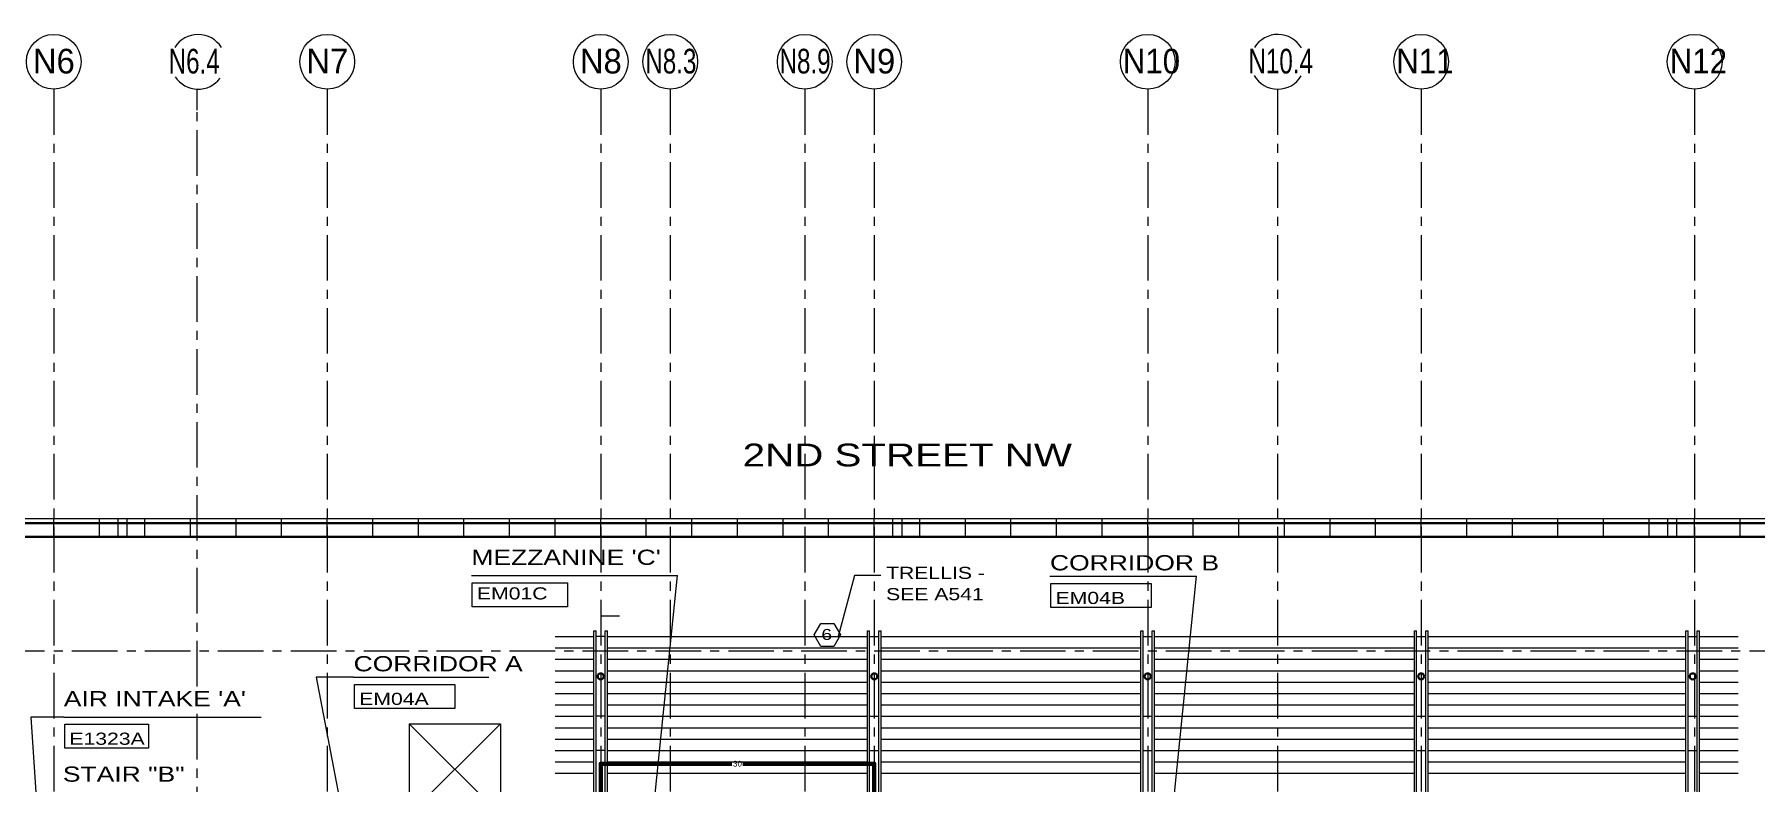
# Model space of a CAD drawing. Header units: inches. Extents: x -35176 to 0, y -3216 to 2257.
# Drawn here: x -23606 to -21341, y 1201 to 2185 of the extents above; entities that cross this region are included whole.
import ezdxf
from ezdxf.enums import TextEntityAlignment as Align

# ---------------------------------------------------------------- set-up
doc = ezdxf.new("R2010")
doc.units = ezdxf.units.IN
doc.header["$LTSCALE"] = 48
doc.header["$MEASUREMENT"] = 0
doc.linetypes.add('A114$0$CENTER', pattern=[2, 1.25, -0.25, 0.25, -0.25])
for name, color, linetype in [('0 @ 48', 7, 'Continuous'), ('0 @ 96', 7, 'Continuous'), ('A114$0$A-ANNO-TEXT', 8, 'Continuous'), ('A114$0$A-AREA-IDEN', 8, 'Continuous'), ('A114$0$A-GRID-1DP0-15', 8, 'Continuous'), ('A114$0$A-GRID-GRDP0-15', 8, 'Continuous'), ('A114$0$A-roof cope', 8, 'Continuous'), ('A114$0$A-TRELLIS-FRAME-13-14_floor', 8, 'Continuous'), ('A114$0$A-TRELLIS-FRAME-15th_plan', 8, 'Continuous'), ('A114$0$C-PROP', 8, 'Continuous'), ('A114$0$Items below', 8, 'Continuous'), ('A114$0$Level 37', 8, 'Continuous'), ('A114$0$tower crane', 8, 'Continuous'), ('A114$0$trellis', 8, 'Continuous'), ('A614$0$A-ANNO-REVS-BULL', 8, 'Continuous'), ('E-FIRE', 234, 'Continuous'), ('XREF', 7, 'Continuous')]:
    doc.layers.add(name, color=color, linetype=linetype)
doc.layers.add('E-Fire-Covr', color=240, linetype='Continuous', lineweight=70, plot=False)
doc.styles.add('A114$0$Arial', font='arial.ttf', dxfattribs={"height": 0.076839})
doc.styles.add('A114$0$style-Arial', font='arial.ttf')
doc.styles.add('A614$0$style-Arial', font='arial.ttf')
doc.styles.add('MAMEP ANNO', font='arial.ttf', dxfattribs={"height": 0.101562})

# ---------------------------------------------------------------- blocks, each defined once
blk = doc.blocks.new('A114')
at = {"layer": 'A114$0$A-ANNO-TEXT', "lineweight": 0, "flags": 128}
blk.add_lwpolyline([(-22492.2602, 1473.2267), (-22526.8075, 1473.2267), (-22548.4558, 1392.9901)], dxfattribs=at)
at = {"layer": 'A114$0$A-AREA-IDEN', "lineweight": 13}
for p, q in [((-23031.3363, 1473.0978), (-22773.8059, 1473.0978)), ((-22269.6762, 1472.2485), (-22091.5394, 1472.2485)), ((-23186.2902, 1339.4067), (-23008.1534, 1339.4067)), ((-23567.8238, 1286.9936, 0), (-23307.8239, 1286.9936, 0))]:
    blk.add_line(p, q, dxfattribs=at)
at = {"layer": 'A114$0$A-AREA-IDEN', "lineweight": 0}
for p, q in [((-22827.0435, 813.4221), (-22760.1274, 1473.0978)), ((-22773.8059, 1473.0978), (-22760.1274, 1473.0978)), ((-22119.1599, 1053.7276), (-22076.706, 1472.2485)), ((-22091.5394, 1472.2485), (-22076.706, 1472.2485))]:
    blk.add_line(p, q, dxfattribs=at)
at = {"layer": 'A114$0$A-AREA-IDEN', "lineweight": 0, "flags": 128}
blk.add_lwpolyline([(-23186.2902, 1339.4067), (-23235.3884, 1339.4067), (-23180.8203, 1052.5095)], dxfattribs=at)
at = {"layer": 'A114$0$A-AREA-IDEN', "lineweight": 0, "elevation": 0, "flags": 128}
blk.add_lwpolyline([(-23567.8238, 1286.9936), (-23611.1998, 1286.9936), (-23596.6971, 1069.2788)], dxfattribs=at)
at = {"layer": 'A114$0$A-AREA-IDEN', "lineweight": 13}
for points in [[(-23030.1365, 1463.5811), (-22904.7001, 1463.5811), (-22904.7001, 1432.0516), (-23030.1365, 1432.0516)], [(-22268.4764, 1462.7318), (-22136.6, 1462.7318), (-22136.6, 1431.2023), (-22268.4764, 1431.2023)], [(-23185.0904, 1329.89), (-23053.2141, 1329.89), (-23053.2141, 1298.3604), (-23185.0904, 1298.3604)], [(-23566.624, 1277.4768, 0), (-23456.1759, 1277.4768, 0), (-23456.1759, 1245.9473, 0), (-23566.624, 1245.9473, 0)]]:
    blk.add_3dface(points, dxfattribs=at)
at = {"layer": 'A114$0$A-GRID-1DP0-15', "lineweight": 13}
for centre in [(-23581.0236, 2149.2362), (-23221.0236, 2149.2362), (-22861.0236, 2149.2362), (-22501.0236, 2149.2362), (-22141.0236, 2149.2362), (-21781.0236, 2149.2362), (-21421.0236, 2149.2362)]:
    blk.add_circle(centre, 36, dxfattribs=at)
for centre, start, end in [((-23390.9935, 2149.2212), 31.6457302, 148.2917647), ((-21969.7355, 2149.2351), 30.37, 148.3736838), ((-21969.7355, 2149.2351), 210.2525937, 328.862071), ((-23390.9935, 2149.2212), 213.5133166, 323.1751903)]:
    blk.add_arc(centre, 36, start, end, dxfattribs=at)
at = {"layer": 'A114$0$A-GRID-GRDP0-15', "linetype": 'A114$0$CENTER', "lineweight": 0}
for p, q in [((-23581.0236, 2113.2362), (-23581.0236, -676.9052)), ((-23392.0337, 367.1574), (-23392.0337, 2113.2362)), ((-23392.0337, 2085.6066), (-23392.0337, 2113.2362)), ((-23221.0236, 2113.2362), (-23221.0236, -676.9055)), ((-22861.0236, 2113.2362), (-22861.0236, -797.9051)), ((-22769.5278, 2113.2362), (-22769.5278, 1016.1072)), ((-22592.5194, 2113.2362), (-22592.5194, 1016.1072)), ((-22501.0236, 2113.2362), (-22501.0236, -676.9042)), ((-22141.0236, 2113.2362), (-22141.0236, -676.9042)), ((-21970.0136, 2113.2362), (-21970.0136, 382.209)), ((-21781.0236, 2113.2362), (-21781.0236, -676.9042)), ((-21421.0236, 2113.2362), (-21421.0236, -676.9042)), ((-23941.0236, 1374.095), (-20364.9322, 1374.095))]:
    blk.add_line(p, q, dxfattribs=at)
at = {"layer": 'A114$0$A-GRID-GRDP0-15', "lineweight": 13}
for centre in [(-22769.5278, 2149.2362), (-22592.5194, 2149.2362)]:
    blk.add_circle(centre, 36, dxfattribs=at)
at = {"layer": 'A114$0$A-roof cope', "lineweight": 13}
for p, q in [((-23887.0236, 1548.0949, 0), (-21055.0236, 1548.0949, 0)), ((-23496.773, 1548.0949, 0), (-23496.773, 1524.0949, 0)), ((-23484.773, 1548.0949, 0), (-23484.773, 1524.0949, 0)), ((-22476.773, 1548.0949, 0), (-22476.773, 1524.0949, 0)), ((-22464.773, 1548.0949, 0), (-22464.773, 1524.0949, 0)), ((-21456.773, 1548.0949, 0), (-21456.773, 1524.0949, 0)), ((-21444.773, 1548.0949, 0), (-21444.773, 1524.0949, 0))]:
    blk.add_line(p, q, dxfattribs=at)
at = {"layer": 'A114$0$A-roof cope', "lineweight": 0}
for p, q in [((-23581.0242, 1524.0949, 0), (-23581.0242, 1548.0949, 0)), ((-23521.0242, 1524.0949, 0), (-23521.0242, 1548.0949, 0)), ((-23461.0242, 1524.0949, 0), (-23461.0242, 1548.0949, 0)), ((-23401.0242, 1524.0949, 0), (-23401.0242, 1548.0949, 0)), ((-23341.0242, 1524.0949, 0), (-23341.0242, 1548.0949, 0)), ((-23281.0242, 1524.0949, 0), (-23281.0242, 1548.0949, 0)), ((-23221.0242, 1524.0949, 0), (-23221.0242, 1548.0949, 0)), ((-23161.0242, 1524.0949, 0), (-23161.0242, 1548.0949, 0)), ((-23101.0242, 1524.0949, 0), (-23101.0242, 1548.0949, 0)), ((-23041.0242, 1524.0949, 0), (-23041.0242, 1548.0949, 0)), ((-22981.0242, 1524.0949, 0), (-22981.0242, 1548.0949, 0)), ((-22921.0242, 1524.0949, 0), (-22921.0242, 1548.0949, 0)), ((-22861.0242, 1524.0949, 0), (-22861.0242, 1548.0949, 0)), ((-22801.0242, 1524.0949, 0), (-22801.0242, 1548.0949, 0)), ((-22741.0242, 1524.0949, 0), (-22741.0242, 1548.0949, 0)), ((-22681.0242, 1524.0949, 0), (-22681.0242, 1548.0949, 0)), ((-22621.0242, 1524.0949, 0), (-22621.0242, 1548.0949, 0)), ((-22561.0242, 1524.0949, 0), (-22561.0242, 1548.0949, 0)), ((-22501.0242, 1524.0949, 0), (-22501.0242, 1548.0949, 0)), ((-22441.0242, 1524.0949, 0), (-22441.0242, 1548.0949, 0)), ((-22381.0242, 1524.0949, 0), (-22381.0242, 1548.0949, 0)), ((-22321.0242, 1524.0949, 0), (-22321.0242, 1548.0949, 0)), ((-22261.0242, 1524.0949, 0), (-22261.0242, 1548.0949, 0)), ((-22201.0242, 1524.0949, 0), (-22201.0242, 1548.0949, 0)), ((-22141.0242, 1524.0949, 0), (-22141.0242, 1548.0949, 0)), ((-22081.0242, 1524.0949, 0), (-22081.0242, 1548.0949, 0)), ((-22021.0242, 1524.0949, 0), (-22021.0242, 1548.0949, 0)), ((-21961.0242, 1524.0949, 0), (-21961.0242, 1548.0949, 0)), ((-21901.0242, 1524.0949, 0), (-21901.0242, 1548.0949, 0)), ((-21841.0242, 1524.0949, 0), (-21841.0242, 1548.0949, 0)), ((-21781.0242, 1524.0949, 0), (-21781.0242, 1548.0949, 0)), ((-21721.0242, 1524.0949, 0), (-21721.0242, 1548.0949, 0)), ((-21661.0242, 1524.0949, 0), (-21661.0242, 1548.0949, 0)), ((-21601.0242, 1524.0949, 0), (-21601.0242, 1548.0949, 0)), ((-21541.0242, 1524.0949, 0), (-21541.0242, 1548.0949, 0)), ((-21481.0242, 1524.0949, 0), (-21481.0242, 1548.0949, 0)), ((-21421.0242, 1524.0949, 0), (-21421.0242, 1548.0949, 0)), ((-21361.0242, 1524.0949, 0), (-21361.0242, 1548.0949, 0))]:
    blk.add_line(p, q, dxfattribs=at)
at = {"layer": 'A114$0$A-roof cope', "lineweight": 40}
blk.add_line((-23863.0236, 1524.0949, 0), (-21079.0236, 1524.0949, 0), dxfattribs=at)
at = {"layer": 'A114$0$A-TRELLIS-FRAME-13-14_floor', "lineweight": 0}
for p, q in [((-22921.0197, 1392.9901, 0), (-22870.0197, 1392.9901, 0)), ((-22855.0197, 1392.9901, 0), (-22867.0197, 1392.9901, 0)), ((-22852.0197, 1392.9901, 0), (-22510.0197, 1392.9901, 0)), ((-22507.0197, 1392.9901, 0), (-22495.0197, 1392.9901, 0)), ((-22492.0197, 1392.9901, 0), (-22150.0197, 1392.9901, 0)), ((-22147.0197, 1392.9901, 0), (-22135.0197, 1392.9901, 0)), ((-22132.0197, 1392.9901, 0), (-21790.0197, 1392.9901, 0)), ((-21787.0197, 1392.9901, 0), (-21775.0197, 1392.9901, 0)), ((-21772.0197, 1392.9901, 0), (-21432.535, 1392.9901, 0)), ((-21429.535, 1392.9901, 0), (-21417.535, 1392.9901, 0)), ((-21414.535, 1392.9901, 0), (-21363.5353, 1392.9901, 0)), ((-22921.0197, 1377.9901, 0), (-22870.0197, 1377.9901, 0)), ((-22921.0197, 1362.9901, 0), (-22870.0197, 1362.9901, 0)), ((-22852.0197, 1377.9901, 0), (-22510.0197, 1377.9901, 0)), ((-22852.0197, 1362.9901, 0), (-22510.0197, 1362.9901, 0)), ((-22492.0197, 1377.9901, 0), (-22150.0197, 1377.9901, 0)), ((-22492.0197, 1362.9901, 0), (-22150.0197, 1362.9901, 0)), ((-22132.0197, 1377.9901, 0), (-21790.0197, 1377.9901, 0)), ((-22132.0197, 1362.9901, 0), (-21790.0197, 1362.9901, 0)), ((-21772.0197, 1377.9901, 0), (-21432.535, 1377.9901, 0)), ((-21772.0197, 1362.9901, 0), (-21432.535, 1362.9901, 0)), ((-21414.535, 1377.9901, 0), (-21363.5353, 1377.9901, 0)), ((-21414.535, 1362.9901, 0), (-21363.5353, 1362.9901, 0)), ((-22921.0197, 1347.9901, 0), (-22870.0197, 1347.9901, 0)), ((-22852.0197, 1347.9901, 0), (-22510.0197, 1347.9901, 0)), ((-22492.0197, 1347.9901, 0), (-22150.0197, 1347.9901, 0)), ((-22132.0197, 1347.9901, 0), (-21790.0197, 1347.9901, 0)), ((-21772.0197, 1347.9901, 0), (-21432.535, 1347.9901, 0)), ((-21414.535, 1347.9901, 0), (-21363.5353, 1347.9901, 0)), ((-22921.0197, 1332.9901, 0), (-22870.0197, 1332.9901, 0)), ((-22921.0197, 1317.9901, 0), (-22870.0197, 1317.9901, 0)), ((-22852.0197, 1332.9901, 0), (-22510.0197, 1332.9901, 0)), ((-22852.0197, 1317.9901, 0), (-22510.0197, 1317.9901, 0)), ((-22492.0197, 1332.9901, 0), (-22150.0197, 1332.9901, 0)), ((-22492.0197, 1317.9901, 0), (-22150.0197, 1317.9901, 0)), ((-22132.0197, 1332.9901, 0), (-21790.0197, 1332.9901, 0)), ((-22132.0197, 1317.9901, 0), (-21790.0197, 1317.9901, 0)), ((-21772.0197, 1332.9901, 0), (-21432.535, 1332.9901, 0)), ((-21772.0197, 1317.9901, 0), (-21432.535, 1317.9901, 0)), ((-21414.535, 1332.9901, 0), (-21363.5353, 1332.9901, 0)), ((-21414.535, 1317.9901, 0), (-21363.5353, 1317.9901, 0)), ((-22921.0197, 1302.9901, 0), (-22870.0197, 1302.9901, 0)), ((-22852.0197, 1302.9901, 0), (-22510.0197, 1302.9901, 0)), ((-22492.0197, 1302.9901, 0), (-22150.0197, 1302.9901, 0)), ((-22132.0197, 1302.9901, 0), (-21790.0197, 1302.9901, 0)), ((-21772.0197, 1302.9901, 0), (-21432.535, 1302.9901, 0)), ((-21414.535, 1302.9901, 0), (-21363.5353, 1302.9901, 0)), ((-22921.0197, 1287.9901, 0), (-22870.0197, 1287.9901, 0)), ((-22921.0197, 1272.9901, 0), (-22870.0197, 1272.9901, 0)), ((-22855.0197, 1287.9901, 0), (-22867.0197, 1287.9901, 0)), ((-22852.0197, 1287.9901, 0), (-22510.0197, 1287.9901, 0)), ((-22852.0197, 1272.9901, 0), (-22510.0197, 1272.9901, 0)), ((-22507.0197, 1287.9901, 0), (-22495.0197, 1287.9901, 0)), ((-22492.0197, 1287.9901, 0), (-22150.0197, 1287.9901, 0)), ((-22492.0197, 1272.9901, 0), (-22150.0197, 1272.9901, 0)), ((-22147.0197, 1287.9901, 0), (-22135.0197, 1287.9901, 0)), ((-22132.0197, 1287.9901, 0), (-21790.0197, 1287.9901, 0)), ((-22132.0197, 1272.9901, 0), (-21790.0197, 1272.9901, 0)), ((-21787.0197, 1287.9901, 0), (-21775.0197, 1287.9901, 0)), ((-21772.0197, 1287.9901, 0), (-21432.535, 1287.9901, 0)), ((-21772.0197, 1272.9901, 0), (-21432.535, 1272.9901, 0)), ((-21429.535, 1287.9901, 0), (-21417.535, 1287.9901, 0)), ((-21414.535, 1287.9901, 0), (-21363.5353, 1287.9901, 0)), ((-21414.535, 1272.9901, 0), (-21363.5353, 1272.9901, 0)), ((-22921.0197, 1257.9901, 0), (-22870.0197, 1257.9901, 0)), ((-22852.0197, 1257.9901, 0), (-22510.0197, 1257.9901, 0)), ((-22492.0197, 1257.9901, 0), (-22150.0197, 1257.9901, 0)), ((-22132.0197, 1257.9901, 0), (-21790.0197, 1257.9901, 0)), ((-21772.0197, 1257.9901, 0), (-21432.535, 1257.9901, 0)), ((-21414.535, 1257.9901, 0), (-21363.5353, 1257.9901, 0)), ((-22921.0197, 1242.9901, 0), (-22870.0197, 1242.9901, 0)), ((-22921.0197, 1227.9901, 0), (-22870.0197, 1227.9901, 0)), ((-22855.0197, 1242.9901, 0), (-22867.0197, 1242.9901, 0)), ((-22852.0197, 1242.9901, 0), (-22510.0197, 1242.9901, 0)), ((-22852.0197, 1227.9901, 0), (-22510.0197, 1227.9901, 0)), ((-22507.0197, 1242.9901, 0), (-22495.0197, 1242.9901, 0)), ((-22492.0197, 1242.9901, 0), (-22150.0197, 1242.9901, 0)), ((-22492.0197, 1227.9901, 0), (-22150.0197, 1227.9901, 0)), ((-22147.0197, 1242.9901, 0), (-22135.0197, 1242.9901, 0)), ((-22132.0197, 1242.9901, 0), (-21790.0197, 1242.9901, 0)), ((-22132.0197, 1227.9901, 0), (-21790.0197, 1227.9901, 0)), ((-21787.0197, 1242.9901, 0), (-21775.0197, 1242.9901, 0)), ((-21772.0197, 1242.9901, 0), (-21432.535, 1242.9901, 0)), ((-21772.0197, 1227.9901, 0), (-21432.535, 1227.9901, 0)), ((-21429.535, 1242.9901, 0), (-21417.535, 1242.9901, 0)), ((-21414.535, 1242.9901, 0), (-21363.5353, 1242.9901, 0)), ((-21414.535, 1227.9901, 0), (-21363.5353, 1227.9901, 0)), ((-22921.0197, 1212.9901, 0), (-22870.0197, 1212.9901, 0)), ((-22852.0197, 1212.9901, 0), (-22510.0197, 1212.9901, 0)), ((-22492.0197, 1212.9901, 0), (-22150.0197, 1212.9901, 0)), ((-22132.0197, 1212.9901, 0), (-21790.0197, 1212.9901, 0)), ((-21772.0197, 1212.9901, 0), (-21432.535, 1212.9901, 0)), ((-21414.535, 1212.9901, 0), (-21363.5353, 1212.9901, 0))]:
    blk.add_line(p, q, dxfattribs=at)
at = {"layer": 'A114$0$A-TRELLIS-FRAME-15th_plan', "lineweight": 0}
for p, q in [((-22870.0197, 1400.4901, 0), (-22867.0197, 1400.4901, 0)), ((-22870.0197, 1100.4901, 0), (-22870.0197, 1400.4901, 0)), ((-22867.0197, 1100.4901, 0), (-22867.0197, 1400.4901, 0)), ((-22855.0197, 1400.4901, 0), (-22852.0197, 1400.4901, 0)), ((-22855.0197, 1100.4901, 0), (-22855.0197, 1400.4901, 0)), ((-22852.0197, 1100.4901, 0), (-22852.0197, 1400.4901, 0)), ((-22510.0197, 1100.4901, 0), (-22510.0197, 1400.4901, 0)), ((-22510.0197, 1400.4901, 0), (-22507.0197, 1400.4901, 0)), ((-22507.0197, 1100.4901, 0), (-22507.0197, 1400.4901, 0)), ((-22495.0197, 1100.4901, 0), (-22495.0197, 1400.4901, 0)), ((-22495.0197, 1400.4901, 0), (-22492.0197, 1400.4901, 0)), ((-22492.0197, 1100.4901, 0), (-22492.0197, 1400.4901, 0)), ((-22150.0197, 1100.4901, 0), (-22150.0197, 1400.4901, 0)), ((-22150.0197, 1400.4901, 0), (-22147.0197, 1400.4901, 0)), ((-22147.0197, 1100.4901, 0), (-22147.0197, 1400.4901, 0)), ((-22135.0197, 1100.4901, 0), (-22135.0197, 1400.4901, 0)), ((-22135.0197, 1400.4901, 0), (-22132.0197, 1400.4901, 0)), ((-22132.0197, 1100.4901, 0), (-22132.0197, 1400.4901, 0)), ((-21790.0197, 1100.4901, 0), (-21790.0197, 1400.4901, 0)), ((-21790.0197, 1400.4901, 0), (-21787.0197, 1400.4901, 0)), ((-21787.0197, 1100.4901, 0), (-21787.0197, 1400.4901, 0)), ((-21775.0197, 1100.4901, 0), (-21775.0197, 1400.4901, 0)), ((-21775.0197, 1400.4901, 0), (-21772.0197, 1400.4901, 0)), ((-21772.0197, 1100.4901, 0), (-21772.0197, 1400.4901, 0)), ((-21432.535, 1100.4901, 0), (-21432.535, 1400.4901, 0)), ((-21432.535, 1400.4901, 0), (-21429.535, 1400.4901, 0)), ((-21429.535, 1100.4901, 0), (-21429.535, 1400.4901, 0)), ((-21417.535, 1100.4901, 0), (-21417.535, 1400.4901, 0)), ((-21417.535, 1400.4901, 0), (-21414.535, 1400.4901, 0)), ((-21414.535, 1100.4901, 0), (-21414.535, 1400.4901, 0))]:
    blk.add_line(p, q, dxfattribs=at)
at = {"layer": 'A114$0$C-PROP', "lineweight": 40, "flags": 128}
blk.add_lwpolyline([(-25004.5437, -676.9041), (-24022.0239, 1542.095), (-21061.0239, 1542.095), (-21061.0239, -676.9042)], dxfattribs=at)
at = {"layer": 'A114$0$Items below', "lineweight": 0}
blk.add_line((-21061.0236, 1542.0949, 0), (-23881.0236, 1542.0949, 0), dxfattribs=at)
at = {"layer": 'A114$0$Level 37', "lineweight": 13}
blk.add_line((-22861.0239, 1420.0949, 0), (-22836.1413, 1420.0949, 0), dxfattribs=at)
at = {"layer": 'A114$0$tower crane', "lineweight": 0}
for p, q in [((-23113.0236, 1278.128), (-22993.0236, 1278.128)), ((-23113.0236, 1278.128), (-23113.0236, 1158.128)), ((-23113.0236, 1278.128), (-22993.0236, 1158.128)), ((-22993.0236, 1278.128), (-23113.0236, 1158.128)), ((-22993.0236, 1278.128), (-22993.0236, 1158.128))]:
    blk.add_line(p, q, dxfattribs=at)
at = {"layer": 'A114$0$trellis', "lineweight": 40}
for centre in [(-22861.0197, 1340.4901, 0), (-22501.0197, 1340.4901, 0), (-22141.0197, 1340.4901, 0), (-21781.0197, 1340.4901, 0), (-21423.535, 1340.4901, 0)]:
    blk.add_circle(centre, 4, dxfattribs=at)
at = {"layer": 'A114$0$A-ANNO-TEXT', "lineweight": 30, "style": 'A114$0$style-Arial', "width": 1.266666}
blk.add_text('2ND STREET NW', height=30, dxfattribs=at).set_placement((-22674.1899, 1616.8281))
at = {"layer": 'A114$0$A-ANNO-TEXT', "lineweight": 13, "style": 'A114$0$style-Arial', "width": 1.246875}
for s, p in [('TRELLIS -', (-22485.4119, 1468.7105, 0)), ('SEE A541', (-22485.4119, 1440.7105, 0))]:
    blk.add_text(s, height=16, dxfattribs=at).set_placement(p)
at = {"layer": 'A114$0$A-AREA-IDEN', "lineweight": 13, "style": 'A114$0$style-Arial', "width": 1.246875}
for s, height, p in [("MEZZANINE 'C'", 19.999996, (-23031.3373, 1487.2435)), ('EM01C', 16, (-23023.9525, 1441.6943)), ("AIR INTAKE 'A'", 19.999996, (-23567.8248, 1301.1392, 0))]:
    blk.add_text(s, height=height, dxfattribs=at).set_placement(p)
at = {"layer": 'A114$0$A-AREA-IDEN', "lineweight": 13, "attachment_point": 7, "line_spacing_factor": 0.6, "style": 'A114$0$Arial'}
for s, insert, char_height in [('\\H1x;\\W1.24688;CORRIDOR B', (-22269.6771, 1479.7275), 19.999996), ('\\H1x;\\W1.24688;EM04B', (-22262.2923, 1435.5116), 15.999998), ('\\H1x;\\W1.24688;CORRIDOR A', (-23186.2912, 1346.8857), 19.999996), ('\\H1x;\\W1.24688;EM04A', (-23178.9063, 1302.6698), 15.999998), ('\\H1x;\\W1.24688;E1323A', (-23560.44, 1250.2567, 0), 15.999998), ('\\H1x;\\W1.24688;STAIR "B"', (-23569.0246, 1201.635), 19.999996)]:
    blk.add_mtext(s, dxfattribs=dict(at, insert=insert, char_height=char_height))
at = {"layer": 'A114$0$A-GRID-1DP0-15', "lineweight": 13, "style": 'A114$0$style-Arial'}
for s, width, p in [('N6', 0.95, (-23608.4799, 2133.8402)), ('N6.4', 0.701538, (-23429.7646, 2133.8252)), ('N7', 0.95, (-23248.4799, 2133.8402)), ('N8', 0.95, (-22888.4799, 2133.8402)), ('N9', 0.95, (-22528.4799, 2133.8402)), ('N10', 0.906154, (-22173.8343, 2133.8402)), ('N10.4', 0.701538, (-22008.4281, 2133.8391)), ('N11', 0.906154, (-21813.8343, 2133.8402)), ('N12', 0.906154, (-21453.8343, 2133.8402))]:
    blk.add_text(s, height=32.5, dxfattribs=dict(at, width=width)).set_placement(p)
at = {"layer": 'A114$0$A-GRID-GRDP0-15', "lineweight": 13, "style": 'A114$0$style-Arial', "width": 0.701538}
for s, p in [('N8.3', (-22802.3329, 2133.8402)), ('N8.9', (-22625.6603, 2133.8402))]:
    blk.add_text(s, height=32.5, dxfattribs=at).set_placement(p)
blk = doc.blocks.new('FA-StrobeSymbol-Anno')
at = {"color": 0, "linetype": 'ByBlock'}
for p, q in [((-0.044, 0.044), (-0.074, 0.074)), ((0.044, 0.044), (0.074, 0.074)), ((-0.044, -0.044), (-0.074, -0.074)), ((0.044, -0.044), (0.074, -0.074))]:
    blk.add_line(p, q, dxfattribs=at)
blk.add_circle((0, 0), 0.0403, dxfattribs=at)
blk = doc.blocks.new('*U642')
at = {"layer": '0 @ 48', "color": 0, "linetype": 'ByBlock', "xscale": 24, "yscale": 24, "zscale": 24}
blk.add_blockref('FA-StrobeSymbol-Anno', (0, 4), dxfattribs=at)
at = {"layer": '0 @ 96', "color": 0, "linetype": 'ByBlock', "xscale": 48, "yscale": 48, "zscale": 48}
blk.add_blockref('FA-StrobeSymbol-Anno', (0, 4), dxfattribs=at)
blk = doc.blocks.new('FA-Speaker-Anno')
at = {"color": 0, "linetype": 'ByBlock'}
for p, q in [((0.083, 0), (0.156, 0.042)), ((0.156, -0.042), (0.083, 0)), ((0.156, 0.042), (0.156, -0.042))]:
    blk.add_line(p, q, dxfattribs=at)
blk.add_lwpolyline([(0, 0.042), (0.083, 0.042), (0.083, -0.042), (0, -0.042)], close=True, dxfattribs=at)
blk = doc.blocks.new('*U643')
at = {"layer": '0 @ 48', "color": 0, "linetype": 'ByBlock', "xscale": 48, "yscale": 48, "zscale": 48, "rotation": 90}
blk.add_blockref('FA-Speaker-Anno', (0, 2), dxfattribs=at)
at = {"layer": '0 @ 96', "color": 0, "linetype": 'ByBlock', "xscale": 96, "yscale": 96, "zscale": 96, "rotation": 90}
blk.add_blockref('FA-Speaker-Anno', (0, 0), dxfattribs=at)
blk = doc.blocks.new('*U277')
at = {"layer": 'E-Fire-Covr'}
blk.add_lwpolyline([(7.2, 184), (180, 184), (180, -176), (-180, -176), (-180, 184), (-7.3, 184)], dxfattribs=at)
for name in ['*U643', '*U642']:
    blk.add_blockref(name, (0, 0))
at = {"color": 6, "style": 'MAMEP ANNO'}
for s, p in [('30', (10.6, 11.1)), ('(C)', (10.6, -3.8))]:
    blk.add_text(s, height=7.5, dxfattribs=at).set_placement(p)
at = {"layer": 'E-Fire-Covr', "style": 'MAMEP ANNO'}
blk.add_text('30', height=7.5, dxfattribs=at).set_placement((0, 184), align=Align.MIDDLE_CENTER)
blk = doc.blocks.new('A614')
at = {"layer": 'A614$0$A-ANNO-REVS-BULL', "lineweight": 13, "elevation": 0, "flags": 128}
blk.add_lwpolyline([(-22571.5, 1410), (-22554.2, 1410), (-22545.5, 1395), (-22554.2, 1380), (-22571.5, 1380), (-22580.1, 1395), (-22571.5, 1410)], close=True, dxfattribs=at)
at = {"layer": 'A614$0$A-ANNO-REVS-BULL', "lineweight": 13, "style": 'A614$0$style-Arial', "width": 1.246876}
blk.add_text('6', height=14.4, dxfattribs=at).set_placement((-22563.5, 1395.7, 0), align=Align.MIDDLE_CENTER)

msp = doc.modelspace()

# ---------------------------------------------------------------- block references
at = {"layer": 'E-FIRE'}
msp.add_blockref('*U277', (-22681, 1041.6), dxfattribs=at)
at = {"layer": 'XREF'}
for name in ['A114', 'A614']:
    msp.add_blockref(name, (0, 0), dxfattribs=at)

doc.saveas('drawing.dxf')
